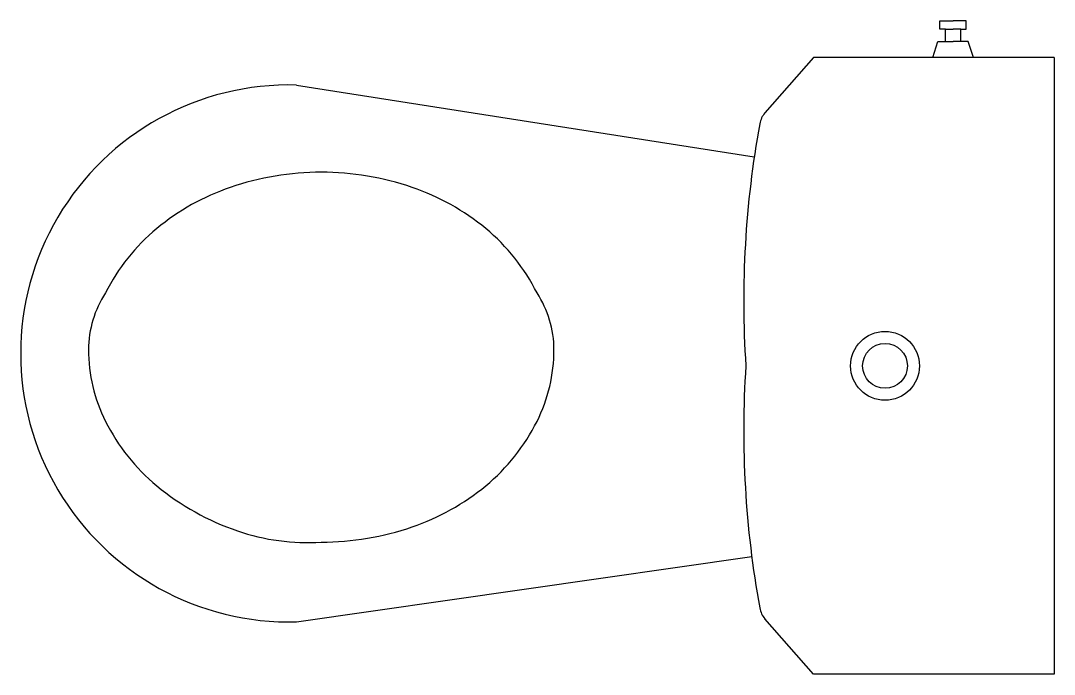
# Model space of a CAD drawing. Extents: x -68.7 to 0, y -20.5 to 22.9.
import ezdxf

# ---------------------------------------------------------------- set-up
doc = ezdxf.new("R2010")
doc.units = 0
doc.header["$LTSCALE"] = 5
doc.header["$MEASUREMENT"] = 0
doc.layers.get('0').update_dxf_attribs({"linetype": 'CONTINUOUS'})

msp = doc.modelspace()

# ---------------------------------------------------------------- linework, layer by layer
at = {"color": 0, "linetype": 'ByBlock'}
for p, q in [((-7.601, 22.385), (-7.601, 22.94)), ((-7.601, 22.94), (-6.721, 22.94)), ((-5.85, 22.94), (-6.73, 22.94)), ((-5.85, 22.385), (-5.85, 22.94)), ((-7.241, 22.385), (-7.601, 22.385)), ((-7.241, 21.565), (-7.241, 22.385)), ((-7.241, 22.385), (-6.721, 22.385)), ((-6.21, 22.385), (-6.73, 22.385)), ((-6.21, 22.385), (-5.85, 22.385)), ((-6.21, 21.565), (-6.21, 22.385)), ((-8.076, 20.5), (-7.735, 21.565)), ((-7.735, 21.565), (-6.721, 21.565)), ((-5.716, 21.565), (-6.73, 21.565)), ((-5.375, 20.5), (-5.716, 21.565)), ((-16, 20.5), (-19.229, 16.81)), ((0, 20.5), (-16, 20.5)), ((0, 20.5), (0, -20.5)), ((-50.353, 18.66), (-19.937, 13.896)), ((-50.353, -17.009), (-20.106, -12.672)), ((-16, -20.5), (-19.229, -16.81)), ((0, -20.5), (-16, -20.5))]:
    msp.add_line(p, q, dxfattribs=at)
msp.add_lwpolyline([(-64.178, 1.078, 0.116613), (-63.051, -3.688, 0.104244), (-59.649, -7.965, 0.090484), (-54.279, -10.971, 0.099335), (-48.713, -11.71, 0.082691), (-42.67, -10.704, 0.090484), (-37.778, -7.965, 0.104244), (-34.376, -3.688, 0.116613), (-33.249, 1.078, 0.145277), (-34.376, 4.845, 0.104244), (-37.778, 9.121, 0.090484), (-42.67, 11.861, 0.082691), (-48.713, 12.867, 0.082691), (-54.757, 11.861, 0.090484), (-59.649, 9.121, 0.104244), (-63.051, 4.845, 0.145277), (-64.178, 1.078, 0.145277)], format="xyb", dxfattribs=at)
for radius in [2.288, 1.49]:
    msp.add_circle((-11.25, 0), radius, dxfattribs=at)
for centre, radius, start, end in [((-50.846, 0.826), 17.842, 88.41601, 271.58399), ((-18.1, 15.822), 1.5, 138.81407, 169.68365), ((45.21, 4.298), 65.851, 169.68365, 183.74216), ((45.21, -4.298), 65.851, 176.25784, 190.31635), ((-18.1, -15.822), 1.5, 190.31635, 221.18593)]:
    msp.add_arc(centre, radius, start, end, dxfattribs=at)

doc.saveas('drawing.dxf')
